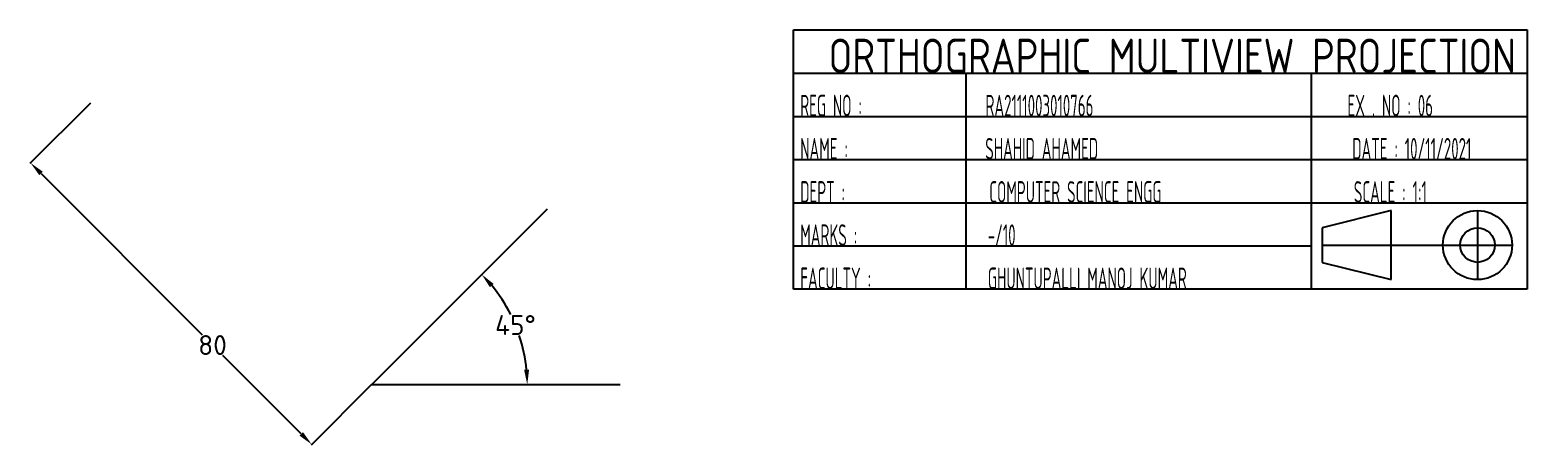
# Model space of a CAD drawing. Header units: millimetres. Extents: x 56 to 1763, y 147 to 593.
# Drawn here: x 56.2 to 357.3, y 489.1 to 572.5 of the extents above; entities that cross this region are included whole.
import ezdxf

# ---------------------------------------------------------------- set-up
doc = ezdxf.new("R2010")
doc.units = ezdxf.units.MM
doc.header["$MEASUREMENT"] = 0
doc.styles.get("Standard").update_dxf_attribs({"font": 'ISOCPEUR.TTF', "height": 4})
doc.dimstyles.get("Standard").update_dxf_attribs({"dimtxt": 4, "dimasz": 3, "dimexe": 0.18, "dimexo": 0.0625, "dimgap": 0.09, "dimtad": 0, "dimtih": 1, "dimtoh": 1, "dimdec": 0, "dimzin": 0, "dimdsep": 46, "dimtxsty": 'Standard', "dimcen": 0.09, "dimadec": 0, "dimazin": 0, "dimtfac": 1, "dimtdec": 0, "dimtofl": 0, "dimtmove": 0, "dimatfit": 3, "dimfxl": 1, "dimtolj": 1, "dimtzin": 0, "dimarcsym": 0})

# ---------------------------------------------------------------- blocks, each defined once
blk = doc.blocks.new('*D1')
at = {"color": 0, "lineweight": -2, "transparency": 16777216}
for p, q in [((68.31, 557.83), (56.16, 545.68)), ((58.41, 543.68), (90.8, 511.29)), ((110.73, 491.36), (94.98, 507.11)), ((124.88, 501.26), (112.73, 489.11))]:
    blk.add_line(p, q, dxfattribs=at)
at = {"color": 0, "transparency": 16777216}
for points in [[(58.76, 544.04), (58.05, 543.33), (56.28, 545.8)], [(111.08, 491.71), (110.38, 491), (112.85, 489.23)]]:
    blk.add_solid(points, dxfattribs=at)
at = {"layer": 'Defpoints', "color": 0, "transparency": 16777216}
for p in [(68.35, 557.87, 182.56), (124.92, 501.3, 182.56), (112.85, 489.23)]:
    blk.add_point(p, dxfattribs=at)
at = {"color": 0, "transparency": 16777216, "insert": (92.89, 509.2), "char_height": 4, "attachment_point": 5}
blk.add_mtext('\\A1;80', dxfattribs=at)
blk = doc.blocks.new('*D3')
at = {"color": 0, "lineweight": -2, "transparency": 16777216}
for start, end in [(26.7084, 39.5068), (5.4932, 18.4161)]:
    blk.add_arc((124.91, 501.25), 31.3, start, end, dxfattribs=at)
at = {"color": 0, "transparency": 16777216}
for points in [[(148.69, 520.83), (149.43, 521.5), (147.05, 523.38)], [(156.57, 504.27), (155.57, 504.22), (156.21, 501.25)]]:
    blk.add_solid(points, dxfattribs=at)
at = {"layer": 'Defpoints', "color": 0, "transparency": 16777216}
for p in [(160.27, 536.6), (155.15, 509.35), (124.91, 501.25), (124.91, 501.25), (174.91, 501.25)]:
    blk.add_point(p, dxfattribs=at)
at = {"color": 0, "transparency": 16777216, "insert": (153.83, 513.23), "char_height": 4, "attachment_point": 5}
blk.add_mtext('\\A1;45°', dxfattribs=at)

msp = doc.modelspace()

# ---------------------------------------------------------------- linework, layer by layer
for p, q in [((209.74, 520.44), (209.74, 572.54)), ((209.74, 572.54), (357.34, 572.54)), ((357.34, 572.54), (357.34, 520.44)), ((209.74, 563.85), (357.34, 563.85)), ((244.47, 520.44), (244.47, 563.85)), ((313.93, 563.85), (313.93, 520.44)), ((209.74, 555.17), (357.34, 555.17)), ((209.74, 546.49), (357.34, 546.49)), ((124.91, 501.25), (160.27, 536.6)), ((209.74, 537.81), (357.34, 537.81)), ((330, 536.24), (316.11, 532.77)), ((330, 522.35), (330, 536.24)), ((347.37, 536.24), (347.37, 522.35)), ((316.11, 532.77), (316.11, 525.83)), ((209.74, 529.13), (313.93, 529.13)), ((316.11, 529.3), (354.31, 529.3)), ((316.11, 525.83), (330, 522.35)), ((357.34, 520.44), (209.74, 520.44)), ((124.91, 501.25), (174.91, 501.25))]:
    msp.add_line(p, q)
for radius in [6.95, 3.47]:
    msp.add_circle((347.37, 529.3), radius)

# ---------------------------------------------------------------- texts
for s, height, width, p in [('  ORTHOGRAPHIC MULTIVIEW PROJECTION', 6.9459, 0.8, (209.74, 563.85)), (' REG NO :                  RA2111003010766                                     EX . NO : 06', 4.3412, 0.5, (209.74, 555.17)), (' NAME :                    SHAHID AHAMED                                     DATE : 10/11/2021', 4.3412, 0.5, (209.74, 546.49)), (' DEPT :                     COMPUTER SCIENCE ENGG                            SCALE : 1:1', 4.3412, 0.5, (209.74, 537.81)), (' MARKS :                   -/10', 4.3412, 0.5, (209.74, 529.13)), (' FACULTY :                 GHUNTUPALLI MANOJ KUMAR', 4.3412, 0.5, (209.74, 520.44))]:
    msp.add_text(s, height=height, dxfattribs=dict(width=width)).set_placement(p)

# ---------------------------------------------------------------- dimensions: what is measured, and where the dimension line sits
dim = msp.add_linear_dim(base=(112.85, 489.23), p1=(68.35, 557.87, 182.56), p2=(124.92, 501.3, 182.56), angle=315, dimstyle='Standard')
dim.commit()
dim.dimension.update_dxf_attribs({"geometry": '*D1', "text_midpoint": (92.89, 509.2), "dimtype": 161})
dim = msp.add_angular_dim_2l(base=(155.15, 509.35), line1=((124.91, 501.25), (174.91, 501.25)), line2=((124.91, 501.25), (160.27, 536.6)), dimstyle='Standard')
dim.commit()
dim.dimension.update_dxf_attribs({"geometry": '*D3', "text_midpoint": (153.83, 513.23)})

doc.saveas('drawing.dxf')
